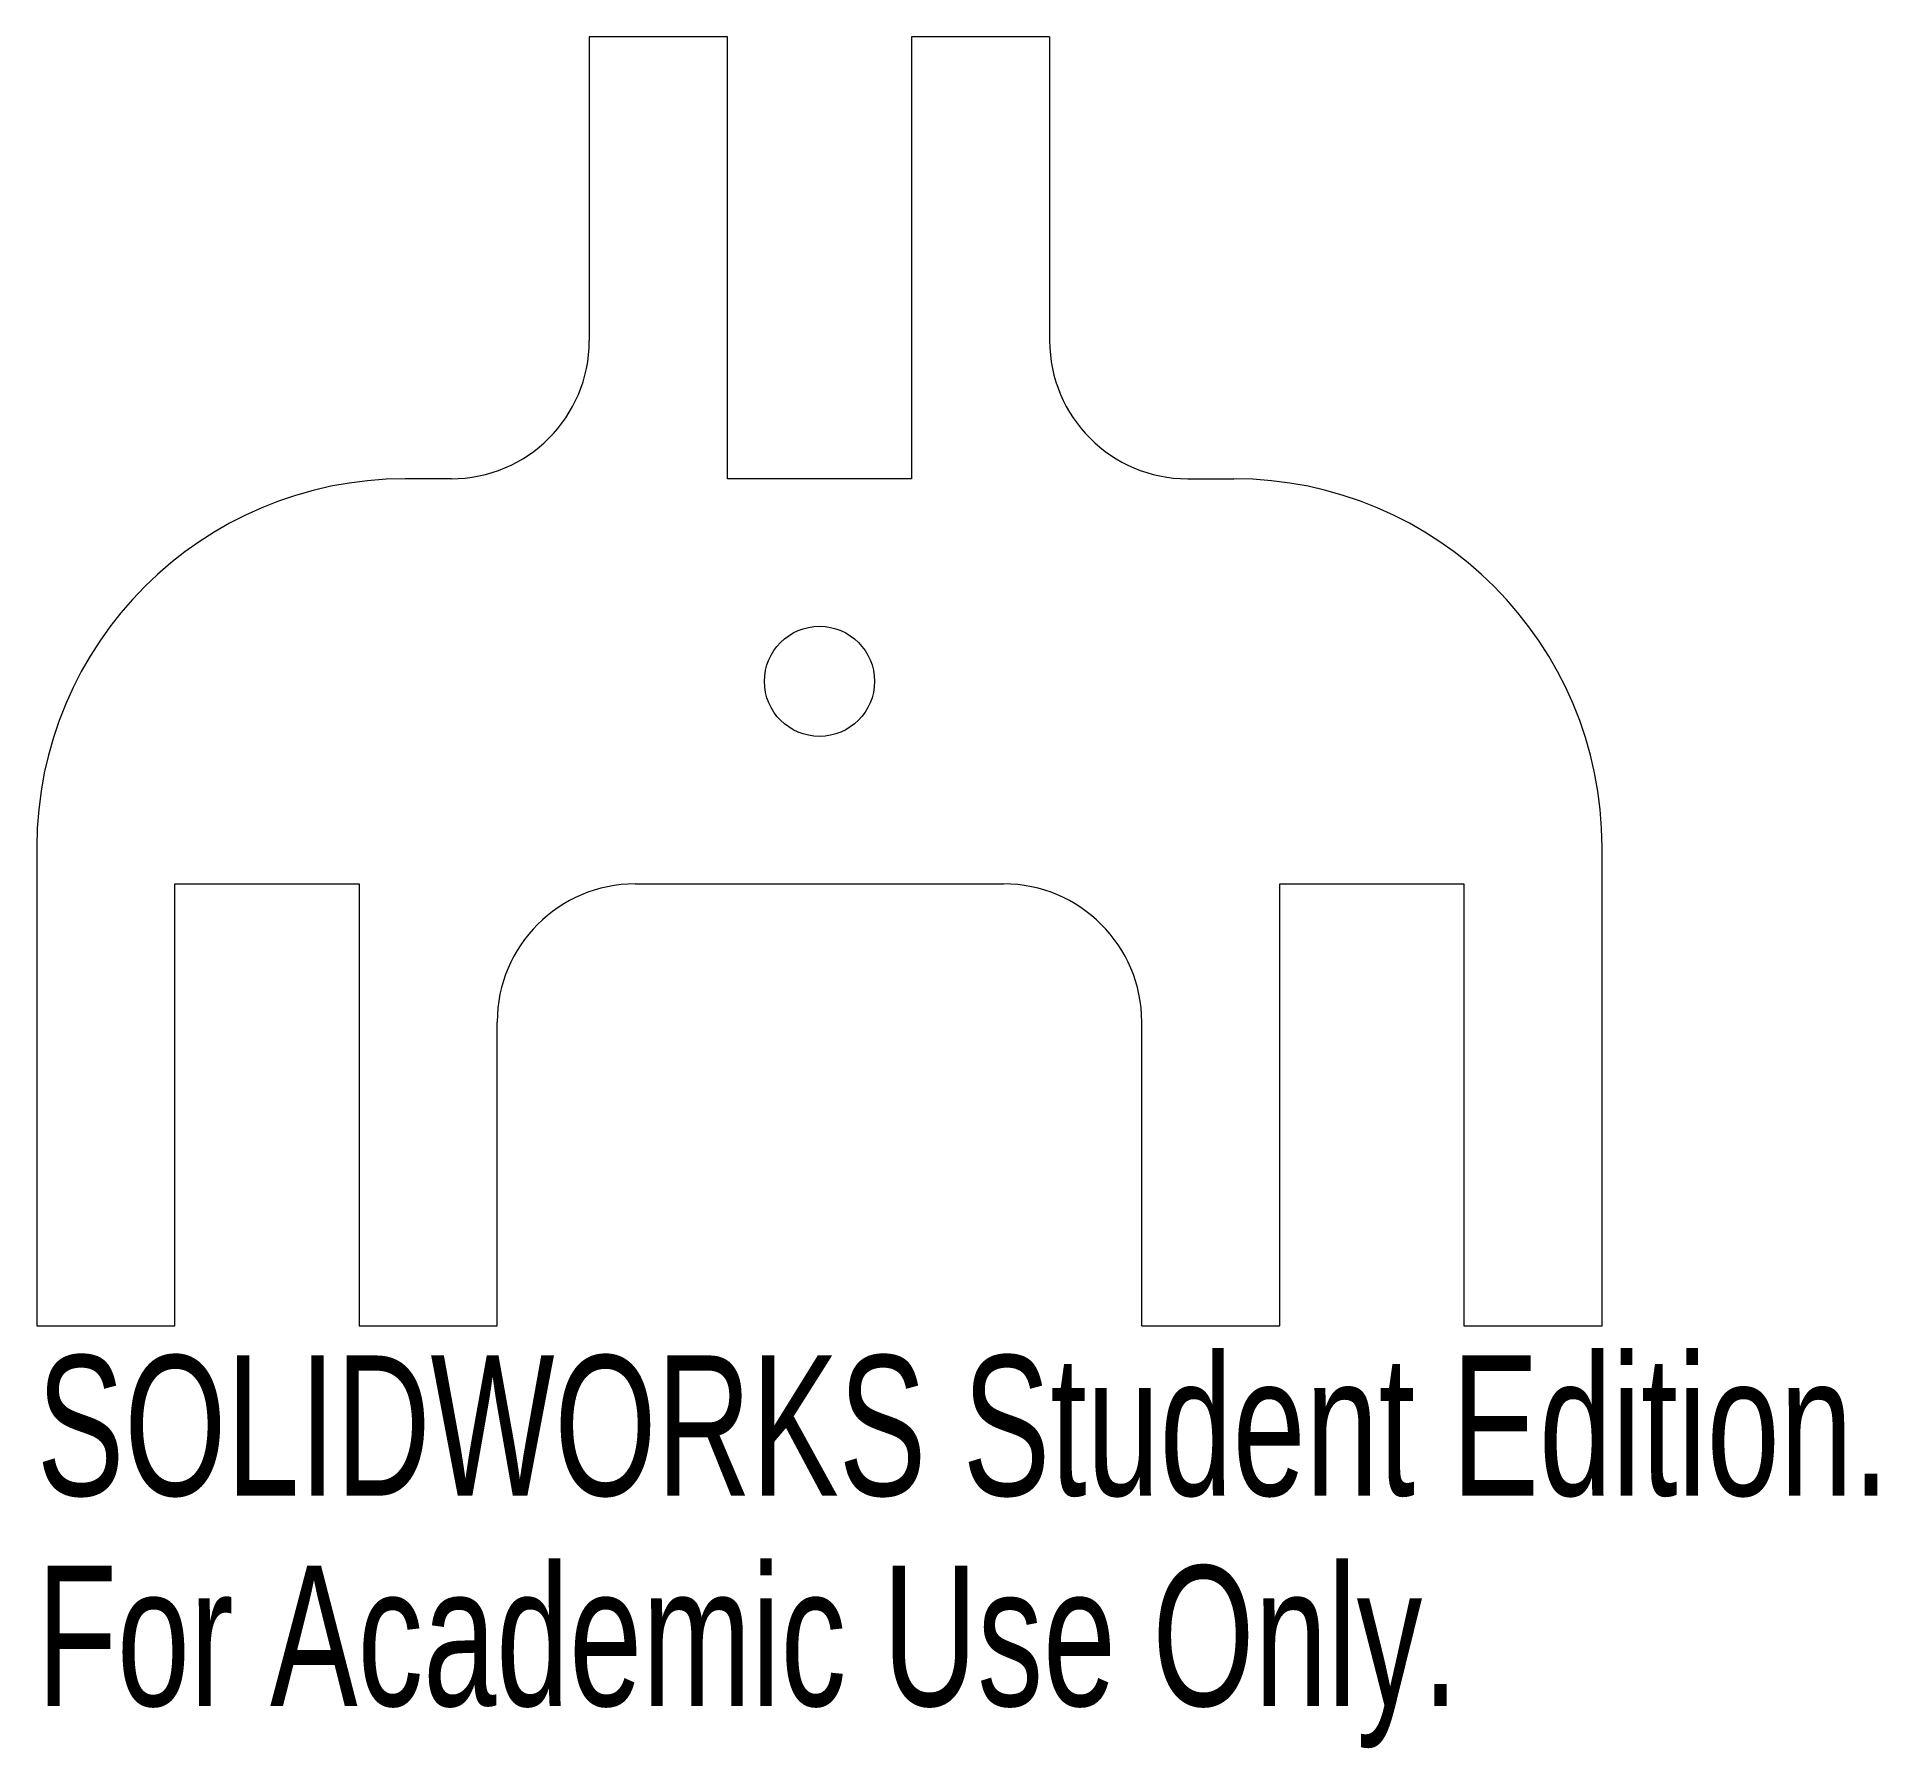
# Model space of a CAD drawing. Header units: inches. Extents: x -1.06 to 1.44, y -1.45 to 0.88.
import ezdxf

# ---------------------------------------------------------------- set-up
doc = ezdxf.new("R2010")
doc.units = ezdxf.units.IN
doc.header["$MEASUREMENT"] = 0
doc.styles.add('SLDTEXTSTYLE0', font='TXT', dxfattribs={"width": 0.7})

msp = doc.modelspace()

# ---------------------------------------------------------------- linework, layer by layer
at = {"color": 7, "linetype": 'Continuous', "lineweight": 15}
for p, q in [((-0.3125, 0.875), (-0.3125, 0.4625)), ((-0.125, 0.875), (-0.3125, 0.875)), ((-0.125, 0.275), (-0.125, 0.875)), ((0.125, 0.875), (0.125, 0.275)), ((0.3125, 0.875), (0.125, 0.875)), ((0.3125, 0.875), (0.3125, 0.4625)), ((-0.5, 0.275), (-0.5625, 0.275)), ((0.125, 0.275), (-0.125, 0.275)), ((0.5, 0.275), (0.5625, 0.275)), ((-1.0625, -0.225), (-1.0625, -0.875)), ((1.0625, -0.875), (1.0625, -0.225)), ((-0.875, -0.275), (-0.625, -0.275)), ((-0.875, -0.875), (-0.875, -0.275)), ((-0.625, -0.275), (-0.625, -0.875)), ((-0.25, -0.275), (0.25, -0.275)), ((0.625, -0.275), (0.875, -0.275)), ((0.625, -0.875), (0.625, -0.275)), ((0.875, -0.275), (0.875, -0.875)), ((-0.4375, -0.875), (-0.4375, -0.4625)), ((0.4375, -0.875), (0.4375, -0.4625)), ((-1.0625, -0.875), (-0.875, -0.875)), ((-0.625, -0.875), (-0.4375, -0.875)), ((0.4375, -0.875), (0.625, -0.875)), ((0.875, -0.875), (1.0625, -0.875))]:
    msp.add_line(p, q, dxfattribs=at)
msp.add_circle((0, 0), 0.0747, dxfattribs=at)
for centre, radius, start, end in [((-0.5, 0.4625), 0.1875, 270, 0), ((0.5, 0.4625), 0.1875, 180, 270), ((-0.5625, -0.225), 0.5, 90, 180), ((0.5625, -0.225), 0.5, 0, 90), ((-0.25, -0.4625), 0.1875, 90, 180), ((0.25, -0.4625), 0.1875, 0, 90)]:
    msp.add_arc(centre, radius, start, end, dxfattribs=at)

# ---------------------------------------------------------------- texts
at = {"color": 7, "linetype": 'Continuous', "char_height": 0.1903, "attachment_point": 1, "style": 'SLDTEXTSTYLE0'}
for s, insert in [('SOLIDWORKS Student Edition.', (-1.0625, -0.9151)), ('For Academic Use Only.', (-1.0625, -1.2006))]:
    msp.add_mtext(s, dxfattribs=dict(at, insert=insert))

doc.saveas('drawing.dxf')
